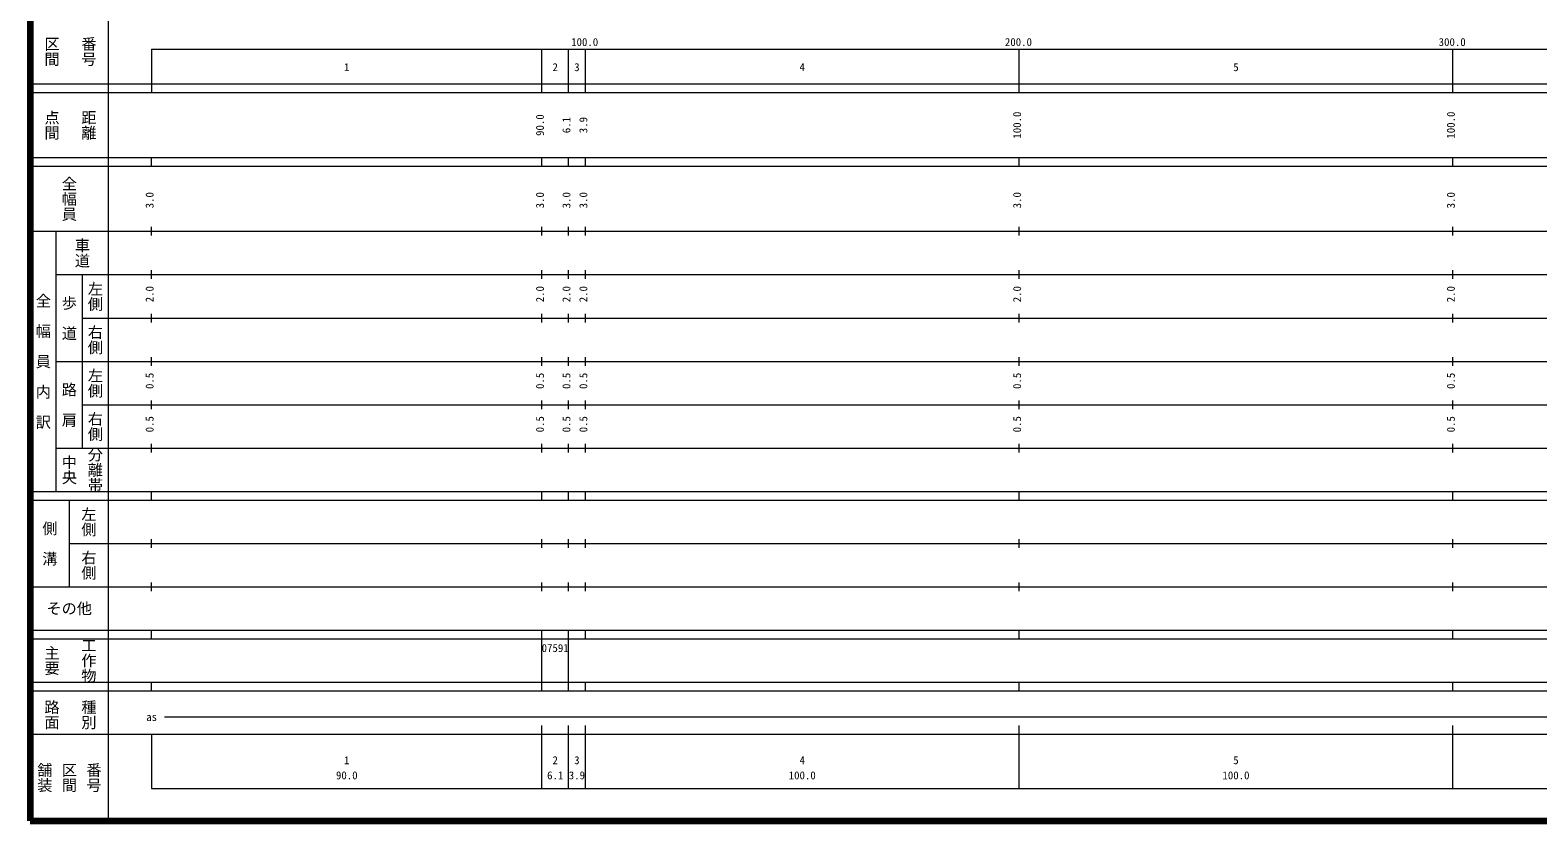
# Model space of a CAD drawing. Units: millimetres on the paper, enlarged 1000 times. Extents: x 40000 to 680000, y 20000 to 380000.
# Drawn here: x 40000 to 387594, y 20000 to 202409 of the extents above; entities that cross this region are included whole.
import ezdxf
from ezdxf.enums import TextEntityAlignment as Align

# ---------------------------------------------------------------- set-up
doc = ezdxf.new("R2010")
doc.units = ezdxf.units.MM
doc.header["$LTSCALE"] = 1000
doc.layers.add('M-TTL', color=2, linetype='Continuous', lineweight=140)
doc.layers.add('M-TTL-BAND', color=7, linetype='Continuous', lineweight=13)
doc.styles.add('@ＭＳ ゴシック', font='')
doc.styles.add('ＭＳ ゴシック', font='')
doc.styles.get('@ＭＳ ゴシック').set_extended_font_data('@MS Gothic')
doc.styles.get('ＭＳ ゴシック').set_extended_font_data('MS Gothic')

msp = doc.modelspace()

# ---------------------------------------------------------------- linework, layer by layer
at = {"layer": 'M-TTL'}
for p, q in [((40000, 380000), (40000, 20000)), ((40000, 20000), (680000, 20000))]:
    msp.add_line(p, q, dxfattribs=at)
at = {"layer": 'M-TTL-BAND'}
for p, q in [((58000, 370000), (58000, 20000)), ((68000, 198000), (579000, 198000)), ((68000, 198000), (68000, 188000)), ((158000, 188000), (158000, 198000)), ((164100, 188000), (164100, 198000)), ((168000, 188000), (168000, 198000)), ((268000, 188000), (268000, 198000)), ((368000, 188000), (368000, 198000)), ((40000, 190000), (579000, 190000)), ((40000, 188000), (579000, 188000)), ((40000, 173000), (579000, 173000)), ((40000, 171000), (579000, 171000)), ((68000, 171000), (68000, 173000)), ((158000, 171000), (158000, 173000)), ((164100, 171000), (164100, 173000)), ((168000, 171000), (168000, 173000)), ((268000, 171000), (268000, 173000)), ((368000, 171000), (368000, 173000)), ((68000, 155000), (68000, 157000)), ((158000, 155000), (158000, 157000)), ((164100, 155000), (164100, 157000)), ((168000, 155000), (168000, 157000)), ((268000, 155000), (268000, 157000)), ((368000, 155000), (368000, 157000)), ((40000, 156000), (579000, 156000)), ((46000, 96000), (46000, 156000)), ((46000, 146000), (579000, 146000)), ((52000, 146000), (52000, 106000)), ((68000, 145000), (68000, 147000)), ((158000, 145000), (158000, 147000)), ((164100, 145000), (164100, 147000)), ((168000, 145000), (168000, 147000)), ((268000, 145000), (268000, 147000)), ((368000, 145000), (368000, 147000)), ((52000, 136000), (579000, 136000)), ((68000, 135000), (68000, 137000)), ((158000, 135000), (158000, 137000)), ((164100, 135000), (164100, 137000)), ((168000, 135000), (168000, 137000)), ((268000, 135000), (268000, 137000)), ((368000, 135000), (368000, 137000)), ((46000, 126000), (579000, 126000)), ((68000, 125000), (68000, 127000)), ((158000, 125000), (158000, 127000)), ((164100, 125000), (164100, 127000)), ((168000, 125000), (168000, 127000)), ((268000, 125000), (268000, 127000)), ((368000, 125000), (368000, 127000)), ((52000, 116000), (579000, 116000)), ((68000, 115000), (68000, 117000)), ((158000, 115000), (158000, 117000)), ((164100, 115000), (164100, 117000)), ((168000, 115000), (168000, 117000)), ((268000, 115000), (268000, 117000)), ((368000, 115000), (368000, 117000)), ((46000, 106000), (579000, 106000)), ((68000, 105000), (68000, 107000)), ((158000, 105000), (158000, 107000)), ((164100, 105000), (164100, 107000)), ((168000, 105000), (168000, 107000)), ((268000, 105000), (268000, 107000)), ((368000, 105000), (368000, 107000)), ((40000, 96000), (579000, 96000)), ((40000, 94000), (579000, 94000)), ((49000, 94000), (49000, 74000)), ((68000, 94000), (68000, 96000)), ((158000, 94000), (158000, 96000)), ((164100, 94000), (164100, 96000)), ((168000, 94000), (168000, 96000)), ((268000, 94000), (268000, 96000)), ((368000, 94000), (368000, 96000)), ((49000, 84000), (579000, 84000)), ((68000, 83000), (68000, 85000)), ((158000, 83000), (158000, 85000)), ((164100, 83000), (164100, 85000)), ((168000, 83000), (168000, 85000)), ((268000, 83000), (268000, 85000)), ((368000, 83000), (368000, 85000)), ((40000, 74000), (579000, 74000)), ((68000, 73000), (68000, 75000)), ((158000, 73000), (158000, 75000)), ((164100, 73000), (164100, 75000)), ((168000, 73000), (168000, 75000)), ((268000, 73000), (268000, 75000)), ((368000, 73000), (368000, 75000)), ((40000, 64000), (579000, 64000)), ((68000, 62000), (68000, 64000)), ((158000, 62000), (158000, 64000)), ((164100, 62000), (164100, 64000)), ((168000, 62000), (168000, 64000)), ((268000, 62000), (268000, 64000)), ((368000, 62000), (368000, 64000)), ((40000, 62000), (579000, 62000)), ((158000, 52000), (158000, 62000)), ((164100, 52000), (164100, 62000)), ((40000, 52000), (579000, 52000)), ((40000, 50000), (579000, 50000)), ((68000, 50000), (68000, 52000)), ((158000, 50000), (158000, 52000)), ((164100, 50000), (164100, 52000)), ((168000, 50000), (168000, 52000)), ((268000, 50000), (268000, 52000)), ((368000, 50000), (368000, 52000)), ((71000, 44000), (565000, 44000)), ((158000, 27500), (158000, 42000)), ((164100, 27500), (164100, 42000)), ((168000, 27500), (168000, 42000)), ((268000, 27500), (268000, 42000)), ((368000, 27500), (368000, 42000)), ((40000, 40000), (579000, 40000)), ((68000, 40000), (68000, 27500)), ((68000, 27500), (579000, 27500))]:
    msp.add_line(p, q, dxfattribs=at)

# ---------------------------------------------------------------- texts
at = {"layer": 'M-TTL-BAND', "style": '@ＭＳ ゴシック'}
for s, p in [('区間', (45000, 197500)), ('番号', (53500, 197500)), ('点間', (45000, 180500)), ('距離', (53500, 180500)), ('全幅員', (49000, 163500)), ('車道', (52000, 151000)), ('左側', (55000, 141000)), ('全\u3000幅\u3000員\u3000内\u3000訳', (43000, 126000)), ('歩\u3000道', (49000, 136000)), ('右側', (55000, 131000)), ('左側', (55000, 121000)), ('路\u3000肩', (49000, 116000)), ('右側', (55000, 111000)), ('中央', (49000, 101000)), ('分離帯', (55000, 101000)), ('左側', (53500, 89000)), ('側\u3000溝', (44500, 84000)), ('右側', (53500, 79000)), ('主要', (45000, 57000)), ('工作物', (53500, 57000)), ('路面', (45000, 44500)), ('種別', (53500, 44500)), ('舗装', (43333, 30000)), ('区間', (49000, 30000)), ('番号', (54667, 30000))]:
    msp.add_text(s, height=2566, rotation=270, dxfattribs=at).set_placement(p, align=Align.MIDDLE_CENTER)
at = {"layer": 'M-TTL-BAND', "style": 'ＭＳ ゴシック'}
for s, p in [('100.0', (167844, 198195)), ('200.0', (267844, 198195)), ('300.0', (367844, 198195)), ('1', (113000, 192405)), ('2', (161050, 192405)), ('3', (166050, 192405)), ('4', (218000, 192405)), ('5', (318000, 192405)), ('as', (68000, 42500)), ('1', (113000, 32523)), ('2', (161050, 32523)), ('3', (166050, 32523)), ('4', (218000, 32523)), ('5', (318000, 32523)), ('90.0', (113000, 29033)), ('6.1', (161050, 29033)), ('3.9', (166050, 29033)), ('100.0', (218000, 29033)), ('100.0', (318000, 29033))]:
    msp.add_text(s, height=1833, dxfattribs=at).set_placement(p, align=Align.BOTTOM_CENTER)
for s, p in [('90.0', (159000, 180500)), ('6.1', (165100, 180500)), ('3.9', (169000, 180500)), ('100.0', (269000, 180500)), ('100.0', (369000, 180500)), ('3.0', (69000, 163174)), ('3.0', (159000, 163174)), ('3.0', (165100, 163174)), ('3.0', (169000, 163174)), ('3.0', (269000, 163174)), ('3.0', (369000, 163174)), ('2.0', (69000, 141500)), ('2.0', (159000, 141500)), ('2.0', (165100, 141500)), ('2.0', (169000, 141500)), ('2.0', (269000, 141500)), ('2.0', (369000, 141500)), ('0.5', (69000, 121500)), ('0.5', (159000, 121500)), ('0.5', (165100, 121500)), ('0.5', (169000, 121500)), ('0.5', (269000, 121500)), ('0.5', (369000, 121500)), ('0.5', (69000, 111500)), ('0.5', (159000, 111500)), ('0.5', (165100, 111500)), ('0.5', (169000, 111500)), ('0.5', (269000, 111500)), ('0.5', (369000, 111500))]:
    msp.add_text(s, height=1833, rotation=90, dxfattribs=at).set_placement(p, align=Align.BOTTOM_CENTER)
msp.add_text('その他', height=2566, dxfattribs=at).set_placement((49000, 69000), align=Align.MIDDLE_CENTER)
msp.add_text('07591', height=1833, dxfattribs=at).set_placement((157925, 58405), align=Align.BOTTOM_LEFT)

doc.saveas('drawing.dxf')
